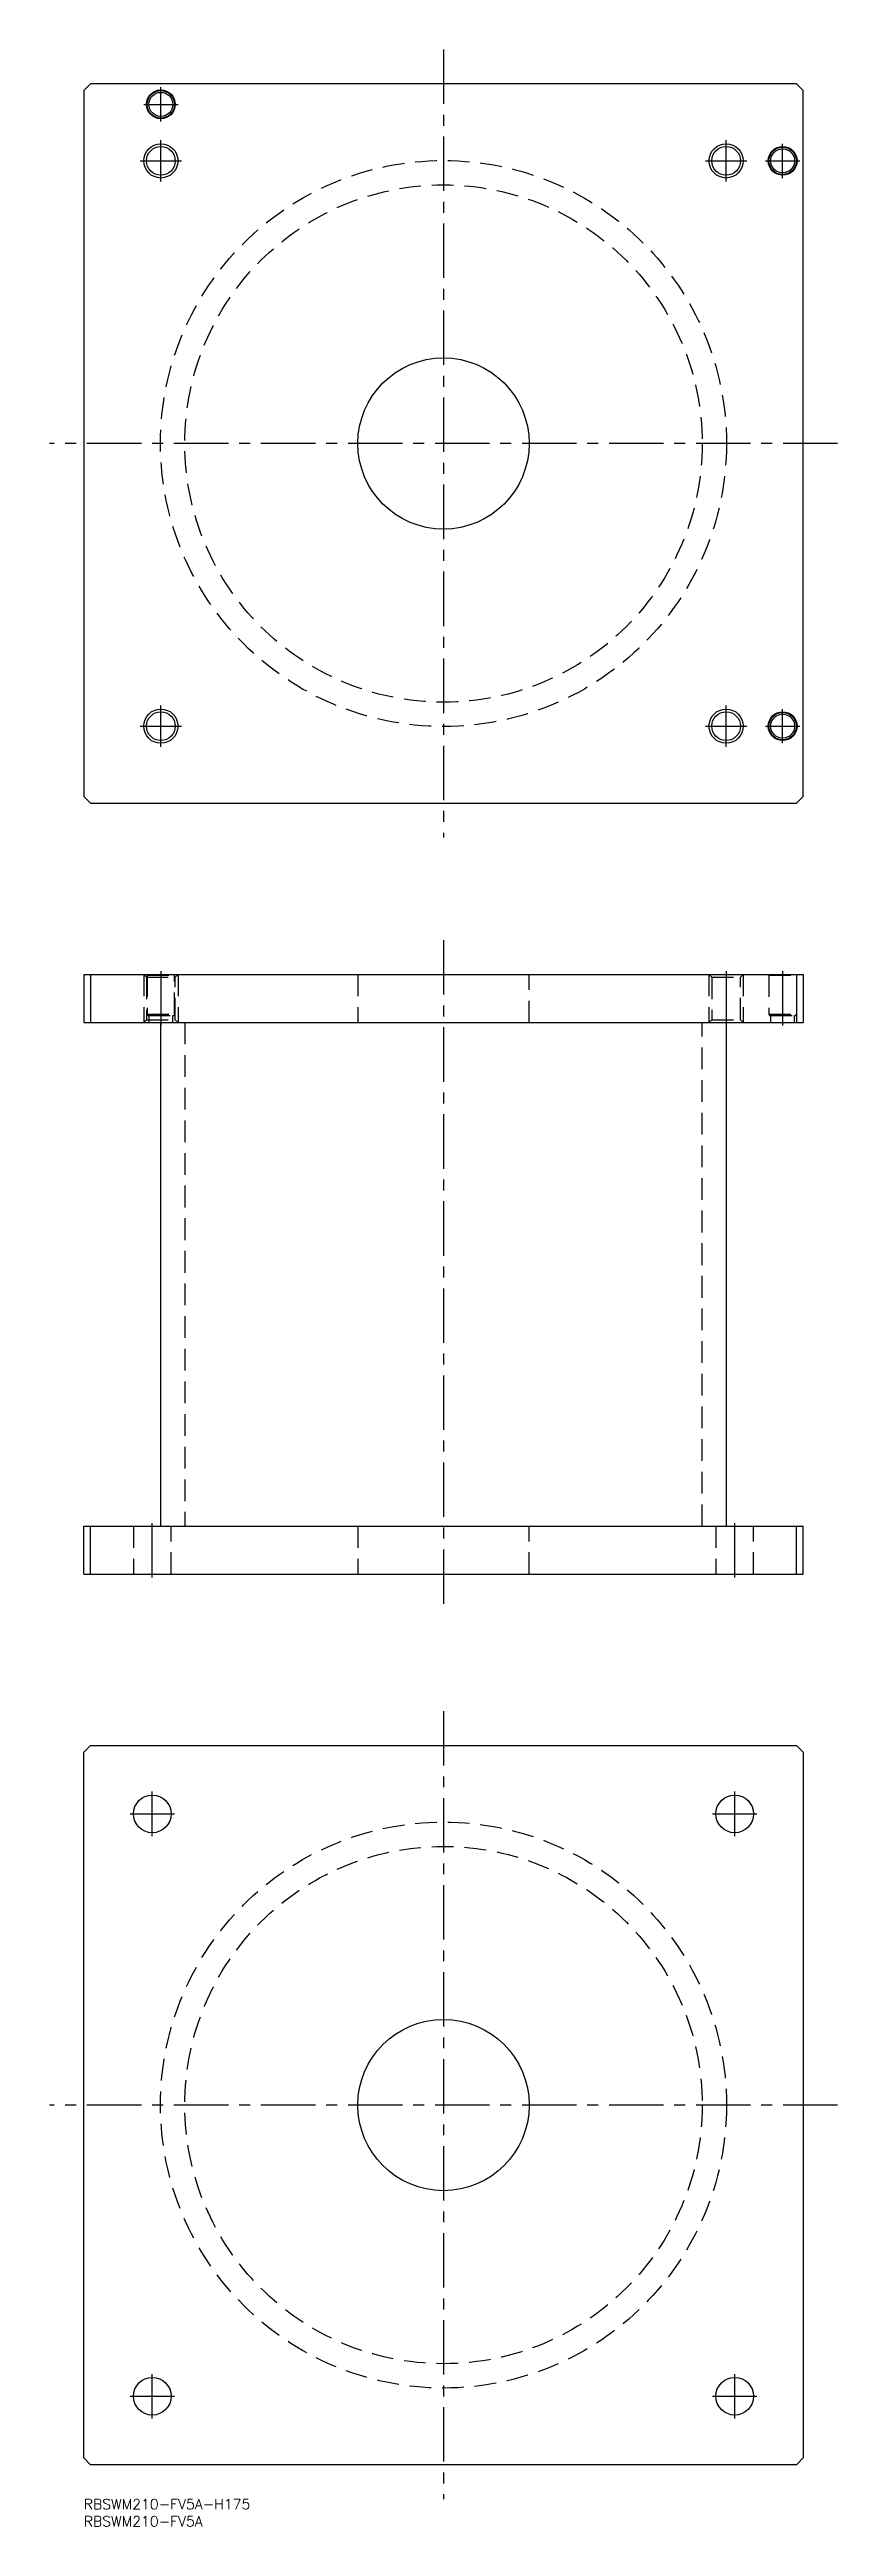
# Model space of a CAD drawing. Extents: x -10 to 220, y -8 to 715.
import ezdxf

# ---------------------------------------------------------------- set-up
doc = ezdxf.new("R2010")
doc.units = 0
doc.header["$LTSCALE"] = 0.5
doc.linetypes.add('CENTER', pattern=[50.8, 31.75, -6.35, 6.35, -6.35])
doc.linetypes.add('DASHED', pattern=[19.05, 12.7, -6.35])
doc.layers.get('0').update_dxf_attribs({"linetype": 'CONTINUOUS'})
for name, color, linetype in [('MSM_CENTER', 1, 'CENTER'), ('MSM_CONTINUOUS', 7, 'CONTINUOUS'), ('MSM_DASHED', 4, 'DASHED'), ('MSM_NARROW', 5, 'CONTINUOUS'), ('MSM_PART_NUMBER', 7, 'CONTINUOUS')]:
    doc.layers.add(name, color=color, linetype=linetype)
doc.styles.get("Standard").update_dxf_attribs({"font": 'txt.shx', "height": 3, "bigfont": 'bigfont.shx'})

msp = doc.modelspace()

# ---------------------------------------------------------------- linework, layer by layer
for p, q in [((2, 705), (0, 703)), ((208, 705), (2, 705)), ((210, 703), (208, 705))]:
    msp.add_line(p, q)
for centre, radius in [((22.5, 699), 4.2), ((22.5, 699), 4), ((22.5, 699), 3.5), ((22.5, 682.5), 4.188), ((187.5, 682.5), 4.188), ((204, 682.5), 4.2), ((204, 682.5), 4), ((204, 682.5), 3.5)]:
    msp.add_circle(centre, radius)
at = {"layer": 'MSM_CENTER'}
for p, q in [((105, 715), (105, 485)), ((22.5, 694), (22.5, 704)), ((17.5, 699), (27.5, 699)), ((22.5, 676.5), (22.5, 688.5)), ((187.5, 676.5), (187.5, 688.5)), ((204, 677.5), (204, 687.5)), ((16.5, 682.5), (28.5, 682.5)), ((181.5, 682.5), (193.5, 682.5)), ((199, 682.5), (209, 682.5)), ((220, 600), (-10, 600)), ((22.5, 511.5), (22.5, 523.5)), ((187.5, 511.5), (187.5, 523.5)), ((204, 512.5), (204, 522.5)), ((16.5, 517.5), (28.5, 517.5)), ((181.5, 517.5), (193.5, 517.5)), ((199, 517.5), (209, 517.5)), ((105, 455), (105, 260)), ((22.5, 446), (22.5, 430)), ((187.5, 446), (187.5, 430)), ((204, 446), (204, 430)), ((20, 269), (20, 285)), ((190, 269), (190, 285)), ((105, 230), (105, 0)), ((20, 193.5), (20, 206.5)), ((190, 193.5), (190, 206.5)), ((13.5, 200), (26.5, 200)), ((183.5, 200), (196.5, 200)), ((220, 115), (-10, 115)), ((20, 23.5), (20, 36.5)), ((190, 23.5), (190, 36.5)), ((13.5, 30), (26.5, 30)), ((183.5, 30), (196.5, 30))]:
    msp.add_line(p, q, dxfattribs=at)
at = {"layer": 'MSM_CONTINUOUS'}
for p, q in [((0, 703), (0, 497)), ((210, 497), (210, 703)), ((0, 497), (2, 495)), ((2, 495), (208, 495)), ((208, 495), (210, 497)), ((0, 445), (210, 445)), ((0, 445), (0, 431)), ((2, 445), (2, 431)), ((208, 445), (208, 431)), ((210, 445), (210, 431)), ((0, 431), (210, 431)), ((22.4, 431), (22.4, 284)), ((187.6, 284), (187.6, 431)), ((0, 270), (0, 284)), ((0, 284), (210, 284)), ((2, 270), (2, 284)), ((208, 270), (208, 284)), ((210, 270), (210, 284)), ((0, 270), (210, 270)), ((0, 218), (2, 220)), ((0, 12), (0, 218)), ((2, 220), (208, 220)), ((208, 220), (210, 218)), ((210, 218), (210, 12)), ((2, 10), (0, 12)), ((208, 10), (2, 10)), ((210, 12), (208, 10))]:
    msp.add_line(p, q, dxfattribs=at)
for centre, radius in [((105, 600), 25), ((22.5, 517.5), 4.188), ((187.5, 517.5), 4.188), ((204, 517.5), 4.2), ((204, 517.5), 4), ((204, 517.5), 3.5), ((20, 200), 5.5), ((190, 200), 5.5), ((105, 115), 25), ((20, 30), 5.5), ((190, 30), 5.5)]:
    msp.add_circle(centre, radius, dxfattribs=at)
at = {"layer": 'MSM_DASHED'}
for p, q in [((17.5, 445), (18.312, 444.188)), ((17.5, 445), (17.5, 431)), ((18.3, 445), (18.5, 444.8)), ((18.312, 444.188), (26.688, 444.188)), ((18.312, 444.188), (18.312, 431.812)), ((18.5, 444.8), (26.5, 444.8)), ((18.5, 444.8), (18.5, 433.4)), ((26.5, 444.8), (26.7, 445)), ((26.5, 433.4), (26.5, 444.8)), ((26.688, 444.188), (27.5, 445)), ((26.688, 431.812), (26.688, 444.188)), ((27.5, 445), (27.5, 431)), ((80, 445), (80, 431)), ((130, 431), (130, 445)), ((182.5, 445), (183.312, 444.188)), ((182.5, 445), (182.5, 431)), ((183.312, 444.188), (191.688, 444.188)), ((183.312, 444.188), (183.312, 431.812)), ((191.688, 444.188), (192.5, 445)), ((191.688, 431.812), (191.688, 444.188)), ((192.5, 445), (192.5, 431)), ((199.8, 445), (200, 444.8)), ((200, 444.8), (208, 444.8)), ((200, 444.8), (200, 433.4)), ((208, 444.8), (208.2, 445)), ((18.312, 431.812), (17.5, 431)), ((18.312, 431.812), (26.688, 431.812)), ((18.507, 433.4), (26.493, 433.4)), ((18.9, 433), (26.1, 433)), ((19, 433), (19, 431)), ((26, 431), (26, 433)), ((27.5, 431), (26.688, 431.812)), ((29.5, 431), (29.5, 284)), ((180.5, 284), (180.5, 431)), ((183.312, 431.812), (182.5, 431)), ((183.312, 431.812), (191.688, 431.812)), ((192.5, 431), (191.688, 431.812)), ((200.007, 433.4), (207.993, 433.4)), ((200.4, 433), (207.6, 433)), ((200.5, 433), (200.5, 431)), ((207.5, 431), (207.5, 433)), ((14.5, 284), (14.5, 270)), ((25.5, 270), (25.5, 284)), ((80, 284), (80, 270)), ((130, 270), (130, 284)), ((184.5, 284), (184.5, 270)), ((195.5, 270), (195.5, 284))]:
    msp.add_line(p, q, dxfattribs=at)
for centre, radius in [((105, 600), 82.6), ((105, 600), 75.5), ((105, 115), 82.6), ((105, 115), 75.5)]:
    msp.add_circle(centre, radius, dxfattribs=at)
for centre, start, end in [((18.9, 433.4), 180, 270), ((26.1, 433.4), 270, 360), ((200.4, 433.4), 180, 270), ((207.6, 433.4), 270, 360)]:
    msp.add_arc(centre, 0.4, start, end, dxfattribs=at)
at = {"layer": 'MSM_NARROW'}
for centre in [(22.5, 682.5), (187.5, 682.5), (22.5, 517.5), (187.5, 517.5)]:
    msp.add_circle(centre, 5, dxfattribs=at)

# ---------------------------------------------------------------- texts
at = {"layer": 'MSM_PART_NUMBER'}
for s, p in [('RBSWM210-FV5A-H175', (0, -3)), ('RBSWM210-FV5A', (0, -8))]:
    msp.add_text(s, height=3, dxfattribs=at).set_placement(p)

doc.saveas('drawing.dxf')
